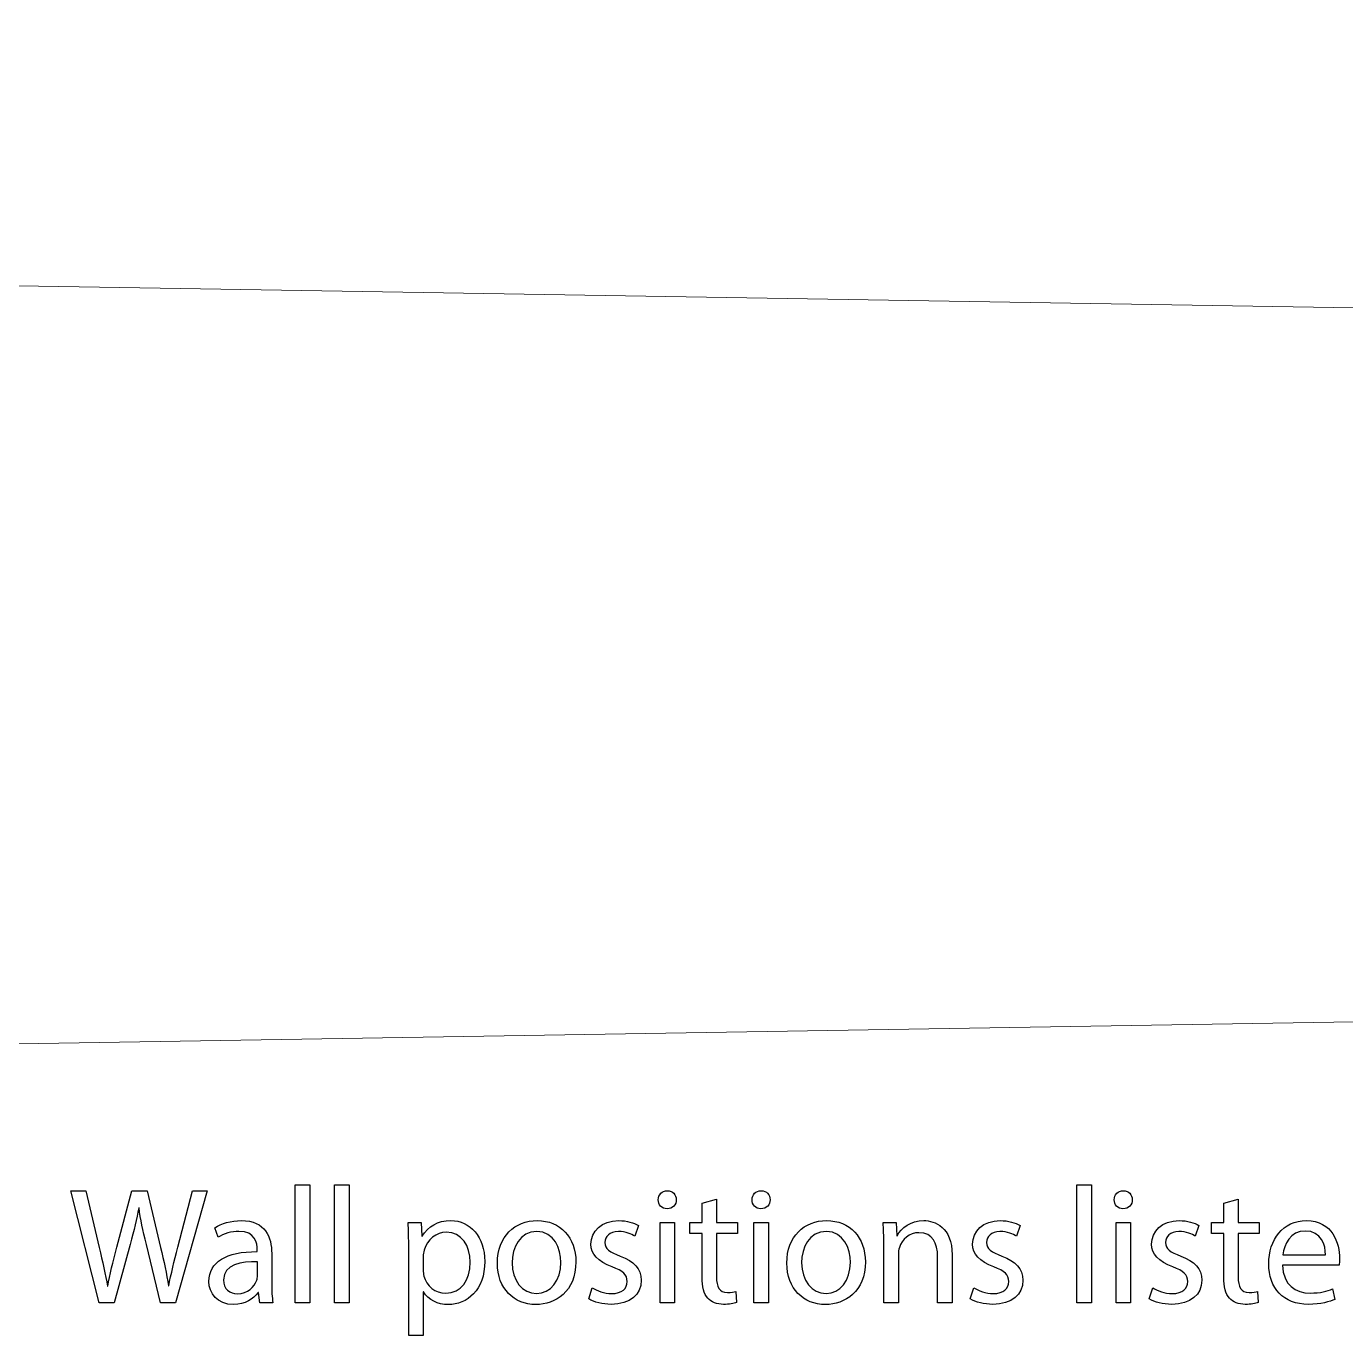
# Model space of a CAD drawing. Header units: centimetres. Extents: x -233 to -82, y 123 to 153.
# Drawn here: x -192.413 to -189.047, y 123.598 to 126.937 of the extents above; entities that cross this region are included whole.
import ezdxf

# ---------------------------------------------------------------- set-up
doc = ezdxf.new("R2010")
doc.units = ezdxf.units.CM
doc.header["$MEASUREMENT"] = 0
doc.layers.add('layer 1', color=7, linetype='Continuous')

msp = doc.modelspace()

# ---------------------------------------------------------------- linework, layer by layer
at = {"layer": 'layer 1', "color": 1, "lineweight": 9}
msp.add_open_spline([(-232.60443, 123.68148), (-232.60443, 123.68148), (-172.60328, 124.66781), (-172.60328, 124.66781), (-172.60328, 124.66781), (-172.60328, 124.66781), (-172.60328, 125.94843), (-172.60328, 125.94843), (-172.60328, 125.94843), (-172.60328, 125.94843), (-232.60443, 126.93688), (-232.60443, 126.93688)], degree=3, knots=[0, 0, 0, 0, 0.25, 0.25, 0.25, 0.25, 0.5, 0.5, 0.5, 0.5, 1, 1, 1, 1], dxfattribs=at)
at = {"layer": 'layer 1'}
for points, knots in [([(-191.72673, 123.68148), (-191.72673, 123.68148), (-191.68953, 123.68148), (-191.68953, 123.68148), (-191.68953, 123.68148), (-191.68953, 123.68148), (-191.68953, 123.98208), (-191.68953, 123.98208), (-191.68953, 123.98208), (-191.68953, 123.98208), (-191.72673, 123.98208), (-191.72673, 123.98208), (-191.72673, 123.98208), (-191.72673, 123.98208), (-191.72673, 123.68148), (-191.72673, 123.68148)], [0, 0, 0, 0, 0.2, 0.2, 0.2, 0.2, 0.4, 0.4, 0.4, 0.4, 0.6, 0.6, 0.6, 0.6, 1, 1, 1, 1]), ([(-191.62677, 123.68148), (-191.62677, 123.68148), (-191.58957, 123.68148), (-191.58957, 123.68148), (-191.58957, 123.68148), (-191.58957, 123.68148), (-191.58957, 123.98208), (-191.58957, 123.98208), (-191.58957, 123.98208), (-191.58957, 123.98208), (-191.62677, 123.98208), (-191.62677, 123.98208), (-191.62677, 123.98208), (-191.62677, 123.98208), (-191.62677, 123.68148), (-191.62677, 123.68148)], [0, 0, 0, 0, 0.2, 0.2, 0.2, 0.2, 0.4, 0.4, 0.4, 0.4, 0.6, 0.6, 0.6, 0.6, 1, 1, 1, 1]), ([(-189.73293, 123.68148), (-189.73293, 123.68148), (-189.69573, 123.68148), (-189.69573, 123.68148), (-189.69573, 123.68148), (-189.69573, 123.68148), (-189.69573, 123.98208), (-189.69573, 123.98208), (-189.69573, 123.98208), (-189.69573, 123.98208), (-189.73293, 123.98208), (-189.73293, 123.98208), (-189.73293, 123.98208), (-189.73293, 123.98208), (-189.73293, 123.68148), (-189.73293, 123.68148)], [0, 0, 0, 0, 0.2, 0.2, 0.2, 0.2, 0.4, 0.4, 0.4, 0.4, 0.6, 0.6, 0.6, 0.6, 1, 1, 1, 1]), ([(-192.18868, 123.68148), (-192.18868, 123.68148), (-192.148, 123.83004), (-192.148, 123.83004), (-192.148, 123.83004), (-192.13744, 123.86688), (-192.13108, 123.89484), (-192.12604, 123.92316), (-192.12604, 123.92316), (-192.12604, 123.92316), (-192.1252, 123.92316), (-192.1252, 123.92316), (-192.1252, 123.92316), (-192.12136, 123.89436), (-192.11536, 123.86652), (-192.10648, 123.83004), (-192.10648, 123.83004), (-192.10648, 123.83004), (-192.0706, 123.68148), (-192.0706, 123.68148), (-192.0706, 123.68148), (-192.0706, 123.68148), (-192.03208, 123.68148), (-192.03208, 123.68148), (-192.03208, 123.68148), (-192.03208, 123.68148), (-191.9512, 123.96684), (-191.9512, 123.96684), (-191.9512, 123.96684), (-191.9512, 123.96684), (-191.98888, 123.96684), (-191.98888, 123.96684), (-191.98888, 123.96684), (-191.98888, 123.96684), (-192.02656, 123.82284), (-192.02656, 123.82284), (-192.02656, 123.82284), (-192.03544, 123.78732), (-192.04348, 123.75552), (-192.04936, 123.7242), (-192.04936, 123.7242), (-192.04936, 123.7242), (-192.0502, 123.7242), (-192.0502, 123.7242), (-192.0502, 123.7242), (-192.0544, 123.75432), (-192.06208, 123.78816), (-192.07012, 123.822), (-192.07012, 123.822), (-192.07012, 123.822), (-192.1048, 123.96684), (-192.1048, 123.96684), (-192.1048, 123.96684), (-192.1048, 123.96684), (-192.14332, 123.96684), (-192.14332, 123.96684), (-192.14332, 123.96684), (-192.14332, 123.96684), (-192.18148, 123.82284), (-192.18148, 123.82284), (-192.18148, 123.82284), (-192.1912, 123.786), (-192.20008, 123.75216), (-192.20476, 123.72384), (-192.20476, 123.72384), (-192.20476, 123.72384), (-192.2056, 123.72384), (-192.2056, 123.72384), (-192.2056, 123.72384), (-192.21064, 123.75132), (-192.21832, 123.78684), (-192.22672, 123.82248), (-192.22672, 123.82248), (-192.22672, 123.82248), (-192.26068, 123.96684), (-192.26068, 123.96684), (-192.26068, 123.96684), (-192.26068, 123.96684), (-192.29956, 123.96684), (-192.29956, 123.96684), (-192.29956, 123.96684), (-192.29956, 123.96684), (-192.2272, 123.68148), (-192.2272, 123.68148), (-192.2272, 123.68148), (-192.2272, 123.68148), (-192.18868, 123.68148), (-192.18868, 123.68148)], [0, 0, 0, 0, 0.0434783, 0.0434783, 0.0434783, 0.0434783, 0.0869565, 0.0869565, 0.0869565, 0.0869565, 0.1304348, 0.1304348, 0.1304348, 0.1304348, 0.173913, 0.173913, 0.173913, 0.173913, 0.2173913, 0.2173913, 0.2173913, 0.2173913, 0.2608696, 0.2608696, 0.2608696, 0.2608696, 0.3043478, 0.3043478, 0.3043478, 0.3043478, 0.3478261, 0.3478261, 0.3478261, 0.3478261, 0.3913043, 0.3913043, 0.3913043, 0.3913043, 0.4347826, 0.4347826, 0.4347826, 0.4347826, 0.4782609, 0.4782609, 0.4782609, 0.4782609, 0.5217391, 0.5217391, 0.5217391, 0.5217391, 0.5652174, 0.5652174, 0.5652174, 0.5652174, 0.6086957, 0.6086957, 0.6086957, 0.6086957, 0.6521739, 0.6521739, 0.6521739, 0.6521739, 0.6956522, 0.6956522, 0.6956522, 0.6956522, 0.7391304, 0.7391304, 0.7391304, 0.7391304, 0.7826087, 0.7826087, 0.7826087, 0.7826087, 0.826087, 0.826087, 0.826087, 0.826087, 0.8695652, 0.8695652, 0.8695652, 0.8695652, 0.9130435, 0.9130435, 0.9130435, 0.9130435, 1, 1, 1, 1]), ([(-190.77753, 123.9672), (-190.79109, 123.9672), (-190.80081, 123.95712), (-190.80081, 123.94392), (-190.80081, 123.94392), (-190.80081, 123.9312), (-190.79157, 123.92112), (-190.77837, 123.92112), (-190.77837, 123.92112), (-190.76361, 123.92112), (-190.75425, 123.9312), (-190.75473, 123.94392), (-190.75473, 123.94392), (-190.75473, 123.95712), (-190.76361, 123.9672), (-190.77753, 123.9672)], [0, 0, 0, 0, 0.2, 0.2, 0.2, 0.2, 0.4, 0.4, 0.4, 0.4, 0.6, 0.6, 0.6, 0.6, 1, 1, 1, 1]), ([(-190.68861, 123.93552), (-190.68861, 123.93552), (-190.68861, 123.88632), (-190.68861, 123.88632), (-190.68861, 123.88632), (-190.68861, 123.88632), (-190.72029, 123.88632), (-190.72029, 123.88632), (-190.72029, 123.88632), (-190.72029, 123.88632), (-190.72029, 123.858), (-190.72029, 123.858), (-190.72029, 123.858), (-190.72029, 123.858), (-190.68861, 123.858), (-190.68861, 123.858), (-190.68861, 123.858), (-190.68861, 123.858), (-190.68861, 123.74628), (-190.68861, 123.74628), (-190.68861, 123.74628), (-190.68861, 123.72216), (-190.68477, 123.70392), (-190.67421, 123.69288), (-190.67421, 123.69288), (-190.66533, 123.6828), (-190.65129, 123.67728), (-190.63401, 123.67728), (-190.63401, 123.67728), (-190.61961, 123.67728), (-190.60821, 123.67932), (-190.60101, 123.68232), (-190.60101, 123.68232), (-190.60101, 123.68232), (-190.60269, 123.71028), (-190.60269, 123.71028), (-190.60269, 123.71028), (-190.60737, 123.70896), (-190.61457, 123.70776), (-190.62429, 123.70776), (-190.62429, 123.70776), (-190.64505, 123.70776), (-190.65225, 123.72216), (-190.65225, 123.74748), (-190.65225, 123.74748), (-190.65225, 123.74748), (-190.65225, 123.858), (-190.65225, 123.858), (-190.65225, 123.858), (-190.65225, 123.858), (-190.59885, 123.858), (-190.59885, 123.858), (-190.59885, 123.858), (-190.59885, 123.858), (-190.59885, 123.88632), (-190.59885, 123.88632), (-190.59885, 123.88632), (-190.59885, 123.88632), (-190.65225, 123.88632), (-190.65225, 123.88632), (-190.65225, 123.88632), (-190.65225, 123.88632), (-190.65225, 123.94524), (-190.65225, 123.94524), (-190.65225, 123.94524), (-190.65225, 123.94524), (-190.68861, 123.93552), (-190.68861, 123.93552)], [0, 0, 0, 0, 0.0555556, 0.0555556, 0.0555556, 0.0555556, 0.1111111, 0.1111111, 0.1111111, 0.1111111, 0.1666667, 0.1666667, 0.1666667, 0.1666667, 0.2222222, 0.2222222, 0.2222222, 0.2222222, 0.2777778, 0.2777778, 0.2777778, 0.2777778, 0.3333333, 0.3333333, 0.3333333, 0.3333333, 0.3888889, 0.3888889, 0.3888889, 0.3888889, 0.4444444, 0.4444444, 0.4444444, 0.4444444, 0.5, 0.5, 0.5, 0.5, 0.5555556, 0.5555556, 0.5555556, 0.5555556, 0.6111111, 0.6111111, 0.6111111, 0.6111111, 0.6666667, 0.6666667, 0.6666667, 0.6666667, 0.7222222, 0.7222222, 0.7222222, 0.7222222, 0.7777778, 0.7777778, 0.7777778, 0.7777778, 0.8333333, 0.8333333, 0.8333333, 0.8333333, 0.8888889, 0.8888889, 0.8888889, 0.8888889, 1, 1, 1, 1]), ([(-190.53825, 123.9672), (-190.55181, 123.9672), (-190.56153, 123.95712), (-190.56153, 123.94392), (-190.56153, 123.94392), (-190.56153, 123.9312), (-190.55229, 123.92112), (-190.53909, 123.92112), (-190.53909, 123.92112), (-190.52433, 123.92112), (-190.51497, 123.9312), (-190.51545, 123.94392), (-190.51545, 123.94392), (-190.51545, 123.95712), (-190.52433, 123.9672), (-190.53825, 123.9672)], [0, 0, 0, 0, 0.2, 0.2, 0.2, 0.2, 0.4, 0.4, 0.4, 0.4, 0.6, 0.6, 0.6, 0.6, 1, 1, 1, 1]), ([(-189.61437, 123.9672), (-189.62793, 123.9672), (-189.63765, 123.95712), (-189.63765, 123.94392), (-189.63765, 123.94392), (-189.63765, 123.9312), (-189.62841, 123.92112), (-189.61521, 123.92112), (-189.61521, 123.92112), (-189.60045, 123.92112), (-189.59109, 123.9312), (-189.59157, 123.94392), (-189.59157, 123.94392), (-189.59157, 123.95712), (-189.60045, 123.9672), (-189.61437, 123.9672)], [0, 0, 0, 0, 0.2, 0.2, 0.2, 0.2, 0.4, 0.4, 0.4, 0.4, 0.6, 0.6, 0.6, 0.6, 1, 1, 1, 1]), ([(-189.35781, 123.93552), (-189.35781, 123.93552), (-189.35781, 123.88632), (-189.35781, 123.88632), (-189.35781, 123.88632), (-189.35781, 123.88632), (-189.38949, 123.88632), (-189.38949, 123.88632), (-189.38949, 123.88632), (-189.38949, 123.88632), (-189.38949, 123.858), (-189.38949, 123.858), (-189.38949, 123.858), (-189.38949, 123.858), (-189.35781, 123.858), (-189.35781, 123.858), (-189.35781, 123.858), (-189.35781, 123.858), (-189.35781, 123.74628), (-189.35781, 123.74628), (-189.35781, 123.74628), (-189.35781, 123.72216), (-189.35397, 123.70392), (-189.34341, 123.69288), (-189.34341, 123.69288), (-189.33453, 123.6828), (-189.32049, 123.67728), (-189.30321, 123.67728), (-189.30321, 123.67728), (-189.28881, 123.67728), (-189.27741, 123.67932), (-189.27021, 123.68232), (-189.27021, 123.68232), (-189.27021, 123.68232), (-189.27189, 123.71028), (-189.27189, 123.71028), (-189.27189, 123.71028), (-189.27657, 123.70896), (-189.28377, 123.70776), (-189.29349, 123.70776), (-189.29349, 123.70776), (-189.31425, 123.70776), (-189.32145, 123.72216), (-189.32145, 123.74748), (-189.32145, 123.74748), (-189.32145, 123.74748), (-189.32145, 123.858), (-189.32145, 123.858), (-189.32145, 123.858), (-189.32145, 123.858), (-189.26805, 123.858), (-189.26805, 123.858), (-189.26805, 123.858), (-189.26805, 123.858), (-189.26805, 123.88632), (-189.26805, 123.88632), (-189.26805, 123.88632), (-189.26805, 123.88632), (-189.32145, 123.88632), (-189.32145, 123.88632), (-189.32145, 123.88632), (-189.32145, 123.88632), (-189.32145, 123.94524), (-189.32145, 123.94524), (-189.32145, 123.94524), (-189.32145, 123.94524), (-189.35781, 123.93552), (-189.35781, 123.93552)], [0, 0, 0, 0, 0.0555556, 0.0555556, 0.0555556, 0.0555556, 0.1111111, 0.1111111, 0.1111111, 0.1111111, 0.1666667, 0.1666667, 0.1666667, 0.1666667, 0.2222222, 0.2222222, 0.2222222, 0.2222222, 0.2777778, 0.2777778, 0.2777778, 0.2777778, 0.3333333, 0.3333333, 0.3333333, 0.3333333, 0.3888889, 0.3888889, 0.3888889, 0.3888889, 0.4444444, 0.4444444, 0.4444444, 0.4444444, 0.5, 0.5, 0.5, 0.5, 0.5555556, 0.5555556, 0.5555556, 0.5555556, 0.6111111, 0.6111111, 0.6111111, 0.6111111, 0.6666667, 0.6666667, 0.6666667, 0.6666667, 0.7222222, 0.7222222, 0.7222222, 0.7222222, 0.7777778, 0.7777778, 0.7777778, 0.7777778, 0.8333333, 0.8333333, 0.8333333, 0.8333333, 0.8888889, 0.8888889, 0.8888889, 0.8888889, 1, 1, 1, 1]), ([(-191.78349, 123.68148), (-191.78601, 123.6954), (-191.78685, 123.7128), (-191.78685, 123.73056), (-191.78685, 123.73056), (-191.78685, 123.73056), (-191.78685, 123.80724), (-191.78685, 123.80724), (-191.78685, 123.80724), (-191.78685, 123.84828), (-191.80209, 123.891), (-191.86473, 123.891), (-191.86473, 123.891), (-191.89053, 123.891), (-191.91513, 123.8838), (-191.93205, 123.87288), (-191.93205, 123.87288), (-191.93205, 123.87288), (-191.92353, 123.84828), (-191.92353, 123.84828), (-191.92353, 123.84828), (-191.90925, 123.85764), (-191.88933, 123.86352), (-191.87025, 123.86352), (-191.87025, 123.86352), (-191.82837, 123.86352), (-191.82369, 123.83304), (-191.82369, 123.81612), (-191.82369, 123.81612), (-191.82369, 123.81612), (-191.82369, 123.81192), (-191.82369, 123.81192), (-191.82369, 123.81192), (-191.90289, 123.81228), (-191.94693, 123.78516), (-191.94693, 123.73572), (-191.94693, 123.73572), (-191.94693, 123.70608), (-191.92569, 123.6768), (-191.88417, 123.6768), (-191.88417, 123.6768), (-191.85501, 123.6768), (-191.83305, 123.6912), (-191.82153, 123.70728), (-191.82153, 123.70728), (-191.82153, 123.70728), (-191.82033, 123.70728), (-191.82033, 123.70728), (-191.82033, 123.70728), (-191.82033, 123.70728), (-191.81733, 123.68148), (-191.81733, 123.68148), (-191.81733, 123.68148), (-191.81733, 123.68148), (-191.78349, 123.68148), (-191.78349, 123.68148)], [0, 0, 0, 0, 0.0666667, 0.0666667, 0.0666667, 0.0666667, 0.1333333, 0.1333333, 0.1333333, 0.1333333, 0.2, 0.2, 0.2, 0.2, 0.2666667, 0.2666667, 0.2666667, 0.2666667, 0.3333333, 0.3333333, 0.3333333, 0.3333333, 0.4, 0.4, 0.4, 0.4, 0.4666667, 0.4666667, 0.4666667, 0.4666667, 0.5333333, 0.5333333, 0.5333333, 0.5333333, 0.6, 0.6, 0.6, 0.6, 0.6666667, 0.6666667, 0.6666667, 0.6666667, 0.7333333, 0.7333333, 0.7333333, 0.7333333, 0.8, 0.8, 0.8, 0.8, 0.8666667, 0.8666667, 0.8666667, 0.8666667, 1, 1, 1, 1]), ([(-191.43705, 123.5976), (-191.43705, 123.5976), (-191.40033, 123.5976), (-191.40033, 123.5976), (-191.40033, 123.5976), (-191.40033, 123.5976), (-191.40033, 123.70896), (-191.40033, 123.70896), (-191.40033, 123.70896), (-191.40033, 123.70896), (-191.39937, 123.70896), (-191.39937, 123.70896), (-191.39937, 123.70896), (-191.38713, 123.68868), (-191.36349, 123.6768), (-191.33637, 123.6768), (-191.33637, 123.6768), (-191.28813, 123.6768), (-191.24325, 123.71328), (-191.24325, 123.78684), (-191.24325, 123.78684), (-191.24325, 123.84912), (-191.28045, 123.891), (-191.33001, 123.891), (-191.33001, 123.891), (-191.36349, 123.891), (-191.38761, 123.87624), (-191.40285, 123.85128), (-191.40285, 123.85128), (-191.40285, 123.85128), (-191.40369, 123.85128), (-191.40369, 123.85128), (-191.40369, 123.85128), (-191.40369, 123.85128), (-191.40537, 123.88632), (-191.40537, 123.88632), (-191.40537, 123.88632), (-191.40537, 123.88632), (-191.43885, 123.88632), (-191.43885, 123.88632), (-191.43885, 123.88632), (-191.43801, 123.86688), (-191.43705, 123.84576), (-191.43705, 123.81948), (-191.43705, 123.81948), (-191.43705, 123.81948), (-191.43705, 123.5976), (-191.43705, 123.5976)], [0, 0, 0, 0, 0.0769231, 0.0769231, 0.0769231, 0.0769231, 0.1538462, 0.1538462, 0.1538462, 0.1538462, 0.2307692, 0.2307692, 0.2307692, 0.2307692, 0.3076923, 0.3076923, 0.3076923, 0.3076923, 0.3846154, 0.3846154, 0.3846154, 0.3846154, 0.4615385, 0.4615385, 0.4615385, 0.4615385, 0.5384615, 0.5384615, 0.5384615, 0.5384615, 0.6153846, 0.6153846, 0.6153846, 0.6153846, 0.6923077, 0.6923077, 0.6923077, 0.6923077, 0.7692308, 0.7692308, 0.7692308, 0.7692308, 0.8461538, 0.8461538, 0.8461538, 0.8461538, 1, 1, 1, 1]), ([(-191.10945, 123.891), (-191.16621, 123.891), (-191.21109, 123.8508), (-191.21109, 123.78228), (-191.21109, 123.78228), (-191.21109, 123.71748), (-191.16837, 123.6768), (-191.11281, 123.6768), (-191.11281, 123.6768), (-191.06337, 123.6768), (-191.01081, 123.7098), (-191.01081, 123.78564), (-191.01081, 123.78564), (-191.01081, 123.84828), (-191.05065, 123.891), (-191.10945, 123.891)], [0, 0, 0, 0, 0.2, 0.2, 0.2, 0.2, 0.4, 0.4, 0.4, 0.4, 0.6, 0.6, 0.6, 0.6, 1, 1, 1, 1]), ([(-190.97817, 123.6912), (-190.96377, 123.6828), (-190.94313, 123.67728), (-190.92069, 123.67728), (-190.92069, 123.67728), (-190.87197, 123.67728), (-190.84401, 123.7026), (-190.84401, 123.7386), (-190.84401, 123.7386), (-190.84401, 123.76908), (-190.86225, 123.78684), (-190.89777, 123.8004), (-190.89777, 123.8004), (-190.92441, 123.8106), (-190.93677, 123.81816), (-190.93677, 123.8352), (-190.93677, 123.8352), (-190.93677, 123.85044), (-190.92441, 123.86304), (-190.90245, 123.86304), (-190.90245, 123.86304), (-190.88337, 123.86304), (-190.86861, 123.85632), (-190.86057, 123.85128), (-190.86057, 123.85128), (-190.86057, 123.85128), (-190.85121, 123.87828), (-190.85121, 123.87828), (-190.85121, 123.87828), (-190.86261, 123.88512), (-190.88085, 123.891), (-190.90161, 123.891), (-190.90161, 123.891), (-190.94565, 123.891), (-190.97229, 123.86388), (-190.97229, 123.83088), (-190.97229, 123.83088), (-190.97229, 123.8064), (-190.95489, 123.786), (-190.91805, 123.77292), (-190.91805, 123.77292), (-190.89057, 123.76272), (-190.88001, 123.753), (-190.88001, 123.73524), (-190.88001, 123.73524), (-190.88001, 123.71832), (-190.89273, 123.70476), (-190.91985, 123.70476), (-190.91985, 123.70476), (-190.93845, 123.70476), (-190.95789, 123.71244), (-190.96893, 123.71964), (-190.96893, 123.71964), (-190.96893, 123.71964), (-190.97817, 123.6912), (-190.97817, 123.6912)], [0, 0, 0, 0, 0.0666667, 0.0666667, 0.0666667, 0.0666667, 0.1333333, 0.1333333, 0.1333333, 0.1333333, 0.2, 0.2, 0.2, 0.2, 0.2666667, 0.2666667, 0.2666667, 0.2666667, 0.3333333, 0.3333333, 0.3333333, 0.3333333, 0.4, 0.4, 0.4, 0.4, 0.4666667, 0.4666667, 0.4666667, 0.4666667, 0.5333333, 0.5333333, 0.5333333, 0.5333333, 0.6, 0.6, 0.6, 0.6, 0.6666667, 0.6666667, 0.6666667, 0.6666667, 0.7333333, 0.7333333, 0.7333333, 0.7333333, 0.8, 0.8, 0.8, 0.8, 0.8666667, 0.8666667, 0.8666667, 0.8666667, 1, 1, 1, 1]), ([(-190.75893, 123.68148), (-190.75893, 123.68148), (-190.75893, 123.88632), (-190.75893, 123.88632), (-190.75893, 123.88632), (-190.75893, 123.88632), (-190.79613, 123.88632), (-190.79613, 123.88632), (-190.79613, 123.88632), (-190.79613, 123.88632), (-190.79613, 123.68148), (-190.79613, 123.68148), (-190.79613, 123.68148), (-190.79613, 123.68148), (-190.75893, 123.68148), (-190.75893, 123.68148)], [0, 0, 0, 0, 0.2, 0.2, 0.2, 0.2, 0.4, 0.4, 0.4, 0.4, 0.6, 0.6, 0.6, 0.6, 1, 1, 1, 1]), ([(-190.51965, 123.68148), (-190.51965, 123.68148), (-190.51965, 123.88632), (-190.51965, 123.88632), (-190.51965, 123.88632), (-190.51965, 123.88632), (-190.55685, 123.88632), (-190.55685, 123.88632), (-190.55685, 123.88632), (-190.55685, 123.88632), (-190.55685, 123.68148), (-190.55685, 123.68148), (-190.55685, 123.68148), (-190.55685, 123.68148), (-190.51965, 123.68148), (-190.51965, 123.68148)], [0, 0, 0, 0, 0.2, 0.2, 0.2, 0.2, 0.4, 0.4, 0.4, 0.4, 0.6, 0.6, 0.6, 0.6, 1, 1, 1, 1]), ([(-190.37097, 123.891), (-190.42773, 123.891), (-190.47261, 123.8508), (-190.47261, 123.78228), (-190.47261, 123.78228), (-190.47261, 123.71748), (-190.42989, 123.6768), (-190.37433, 123.6768), (-190.37433, 123.6768), (-190.32489, 123.6768), (-190.27233, 123.7098), (-190.27233, 123.78564), (-190.27233, 123.78564), (-190.27233, 123.84828), (-190.31217, 123.891), (-190.37097, 123.891)], [0, 0, 0, 0, 0.2, 0.2, 0.2, 0.2, 0.4, 0.4, 0.4, 0.4, 0.6, 0.6, 0.6, 0.6, 1, 1, 1, 1]), ([(-190.22529, 123.68148), (-190.22529, 123.68148), (-190.18809, 123.68148), (-190.18809, 123.68148), (-190.18809, 123.68148), (-190.18809, 123.68148), (-190.18809, 123.80472), (-190.18809, 123.80472), (-190.18809, 123.80472), (-190.18809, 123.81108), (-190.18725, 123.81732), (-190.18557, 123.822), (-190.18557, 123.822), (-190.17921, 123.84276), (-190.16013, 123.86016), (-190.13565, 123.86016), (-190.13565, 123.86016), (-190.10049, 123.86016), (-190.08813, 123.83256), (-190.08813, 123.79956), (-190.08813, 123.79956), (-190.08813, 123.79956), (-190.08813, 123.68148), (-190.08813, 123.68148), (-190.08813, 123.68148), (-190.08813, 123.68148), (-190.05093, 123.68148), (-190.05093, 123.68148), (-190.05093, 123.68148), (-190.05093, 123.68148), (-190.05093, 123.80388), (-190.05093, 123.80388), (-190.05093, 123.80388), (-190.05093, 123.87408), (-190.09497, 123.891), (-190.12329, 123.891), (-190.12329, 123.891), (-190.15713, 123.891), (-190.18089, 123.87204), (-190.19109, 123.85248), (-190.19109, 123.85248), (-190.19109, 123.85248), (-190.19193, 123.85248), (-190.19193, 123.85248), (-190.19193, 123.85248), (-190.19193, 123.85248), (-190.19397, 123.88632), (-190.19397, 123.88632), (-190.19397, 123.88632), (-190.19397, 123.88632), (-190.22709, 123.88632), (-190.22709, 123.88632), (-190.22709, 123.88632), (-190.22577, 123.8694), (-190.22529, 123.85212), (-190.22529, 123.83088), (-190.22529, 123.83088), (-190.22529, 123.83088), (-190.22529, 123.68148), (-190.22529, 123.68148)], [0, 0, 0, 0, 0.0625, 0.0625, 0.0625, 0.0625, 0.125, 0.125, 0.125, 0.125, 0.1875, 0.1875, 0.1875, 0.1875, 0.25, 0.25, 0.25, 0.25, 0.3125, 0.3125, 0.3125, 0.3125, 0.375, 0.375, 0.375, 0.375, 0.4375, 0.4375, 0.4375, 0.4375, 0.5, 0.5, 0.5, 0.5, 0.5625, 0.5625, 0.5625, 0.5625, 0.625, 0.625, 0.625, 0.625, 0.6875, 0.6875, 0.6875, 0.6875, 0.75, 0.75, 0.75, 0.75, 0.8125, 0.8125, 0.8125, 0.8125, 0.875, 0.875, 0.875, 0.875, 1, 1, 1, 1]), ([(-190.00473, 123.6912), (-189.99033, 123.6828), (-189.96969, 123.67728), (-189.94725, 123.67728), (-189.94725, 123.67728), (-189.89853, 123.67728), (-189.87057, 123.7026), (-189.87057, 123.7386), (-189.87057, 123.7386), (-189.87057, 123.76908), (-189.88881, 123.78684), (-189.92433, 123.8004), (-189.92433, 123.8004), (-189.95097, 123.8106), (-189.96333, 123.81816), (-189.96333, 123.8352), (-189.96333, 123.8352), (-189.96333, 123.85044), (-189.95097, 123.86304), (-189.92901, 123.86304), (-189.92901, 123.86304), (-189.90993, 123.86304), (-189.89517, 123.85632), (-189.88713, 123.85128), (-189.88713, 123.85128), (-189.88713, 123.85128), (-189.87777, 123.87828), (-189.87777, 123.87828), (-189.87777, 123.87828), (-189.88917, 123.88512), (-189.90741, 123.891), (-189.92817, 123.891), (-189.92817, 123.891), (-189.97221, 123.891), (-189.99885, 123.86388), (-189.99885, 123.83088), (-189.99885, 123.83088), (-189.99885, 123.8064), (-189.98145, 123.786), (-189.94461, 123.77292), (-189.94461, 123.77292), (-189.91713, 123.76272), (-189.90657, 123.753), (-189.90657, 123.73524), (-189.90657, 123.73524), (-189.90657, 123.71832), (-189.91929, 123.70476), (-189.94641, 123.70476), (-189.94641, 123.70476), (-189.96501, 123.70476), (-189.98445, 123.71244), (-189.99549, 123.71964), (-189.99549, 123.71964), (-189.99549, 123.71964), (-190.00473, 123.6912), (-190.00473, 123.6912)], [0, 0, 0, 0, 0.0666667, 0.0666667, 0.0666667, 0.0666667, 0.1333333, 0.1333333, 0.1333333, 0.1333333, 0.2, 0.2, 0.2, 0.2, 0.2666667, 0.2666667, 0.2666667, 0.2666667, 0.3333333, 0.3333333, 0.3333333, 0.3333333, 0.4, 0.4, 0.4, 0.4, 0.4666667, 0.4666667, 0.4666667, 0.4666667, 0.5333333, 0.5333333, 0.5333333, 0.5333333, 0.6, 0.6, 0.6, 0.6, 0.6666667, 0.6666667, 0.6666667, 0.6666667, 0.7333333, 0.7333333, 0.7333333, 0.7333333, 0.8, 0.8, 0.8, 0.8, 0.8666667, 0.8666667, 0.8666667, 0.8666667, 1, 1, 1, 1]), ([(-189.59577, 123.68148), (-189.59577, 123.68148), (-189.59577, 123.88632), (-189.59577, 123.88632), (-189.59577, 123.88632), (-189.59577, 123.88632), (-189.63297, 123.88632), (-189.63297, 123.88632), (-189.63297, 123.88632), (-189.63297, 123.88632), (-189.63297, 123.68148), (-189.63297, 123.68148), (-189.63297, 123.68148), (-189.63297, 123.68148), (-189.59577, 123.68148), (-189.59577, 123.68148)], [0, 0, 0, 0, 0.2, 0.2, 0.2, 0.2, 0.4, 0.4, 0.4, 0.4, 0.6, 0.6, 0.6, 0.6, 1, 1, 1, 1]), ([(-189.54825, 123.6912), (-189.53385, 123.6828), (-189.51321, 123.67728), (-189.49077, 123.67728), (-189.49077, 123.67728), (-189.44205, 123.67728), (-189.41409, 123.7026), (-189.41409, 123.7386), (-189.41409, 123.7386), (-189.41409, 123.76908), (-189.43233, 123.78684), (-189.46785, 123.8004), (-189.46785, 123.8004), (-189.49449, 123.8106), (-189.50685, 123.81816), (-189.50685, 123.8352), (-189.50685, 123.8352), (-189.50685, 123.85044), (-189.49449, 123.86304), (-189.47253, 123.86304), (-189.47253, 123.86304), (-189.45345, 123.86304), (-189.43869, 123.85632), (-189.43065, 123.85128), (-189.43065, 123.85128), (-189.43065, 123.85128), (-189.42129, 123.87828), (-189.42129, 123.87828), (-189.42129, 123.87828), (-189.43269, 123.88512), (-189.45093, 123.891), (-189.47169, 123.891), (-189.47169, 123.891), (-189.51573, 123.891), (-189.54237, 123.86388), (-189.54237, 123.83088), (-189.54237, 123.83088), (-189.54237, 123.8064), (-189.52497, 123.786), (-189.48813, 123.77292), (-189.48813, 123.77292), (-189.46065, 123.76272), (-189.45009, 123.753), (-189.45009, 123.73524), (-189.45009, 123.73524), (-189.45009, 123.71832), (-189.46281, 123.70476), (-189.48993, 123.70476), (-189.48993, 123.70476), (-189.50853, 123.70476), (-189.52797, 123.71244), (-189.53901, 123.71964), (-189.53901, 123.71964), (-189.53901, 123.71964), (-189.54825, 123.6912), (-189.54825, 123.6912)], [0, 0, 0, 0, 0.0666667, 0.0666667, 0.0666667, 0.0666667, 0.1333333, 0.1333333, 0.1333333, 0.1333333, 0.2, 0.2, 0.2, 0.2, 0.2666667, 0.2666667, 0.2666667, 0.2666667, 0.3333333, 0.3333333, 0.3333333, 0.3333333, 0.4, 0.4, 0.4, 0.4, 0.4666667, 0.4666667, 0.4666667, 0.4666667, 0.5333333, 0.5333333, 0.5333333, 0.5333333, 0.6, 0.6, 0.6, 0.6, 0.6666667, 0.6666667, 0.6666667, 0.6666667, 0.7333333, 0.7333333, 0.7333333, 0.7333333, 0.8, 0.8, 0.8, 0.8, 0.8666667, 0.8666667, 0.8666667, 0.8666667, 1, 1, 1, 1]), ([(-189.06395, 123.77712), (-189.06359, 123.78096), (-189.06275, 123.78684), (-189.06275, 123.79452), (-189.06275, 123.79452), (-189.06275, 123.8322), (-189.08051, 123.891), (-189.14735, 123.891), (-189.14735, 123.891), (-189.20711, 123.891), (-189.24347, 123.8424), (-189.24347, 123.7806), (-189.24347, 123.7806), (-189.24347, 123.71868), (-189.20579, 123.67728), (-189.14267, 123.67728), (-189.14267, 123.67728), (-189.11015, 123.67728), (-189.08771, 123.684), (-189.07451, 123.69), (-189.07451, 123.69), (-189.07451, 123.69), (-189.08087, 123.71664), (-189.08087, 123.71664), (-189.08087, 123.71664), (-189.09491, 123.71064), (-189.11099, 123.70608), (-189.13763, 123.70608), (-189.13763, 123.70608), (-189.17483, 123.70608), (-189.20711, 123.72672), (-189.20795, 123.77712), (-189.20795, 123.77712), (-189.20795, 123.77712), (-189.06395, 123.77712), (-189.06395, 123.77712)], [0, 0, 0, 0, 0.1, 0.1, 0.1, 0.1, 0.2, 0.2, 0.2, 0.2, 0.3, 0.3, 0.3, 0.3, 0.4, 0.4, 0.4, 0.4, 0.5, 0.5, 0.5, 0.5, 0.6, 0.6, 0.6, 0.6, 0.7, 0.7, 0.7, 0.7, 0.8, 0.8, 0.8, 0.8, 1, 1, 1, 1]), ([(-191.40033, 123.80004), (-191.40033, 123.80508), (-191.39901, 123.8106), (-191.39769, 123.81528), (-191.39769, 123.81528), (-191.39049, 123.84324), (-191.36685, 123.86136), (-191.34141, 123.86136), (-191.34141, 123.86136), (-191.30205, 123.86136), (-191.28045, 123.82632), (-191.28045, 123.78516), (-191.28045, 123.78516), (-191.28045, 123.73824), (-191.30337, 123.70608), (-191.34273, 123.70608), (-191.34273, 123.70608), (-191.36937, 123.70608), (-191.39181, 123.72384), (-191.39853, 123.74964), (-191.39853, 123.74964), (-191.39937, 123.75432), (-191.40033, 123.75936), (-191.40033, 123.76488), (-191.40033, 123.76488), (-191.40033, 123.76488), (-191.40033, 123.80004), (-191.40033, 123.80004)], [0, 0, 0, 0, 0.125, 0.125, 0.125, 0.125, 0.25, 0.25, 0.25, 0.25, 0.375, 0.375, 0.375, 0.375, 0.5, 0.5, 0.5, 0.5, 0.625, 0.625, 0.625, 0.625, 0.75, 0.75, 0.75, 0.75, 1, 1, 1, 1]), ([(-191.11029, 123.86304), (-191.06625, 123.86304), (-191.04897, 123.81912), (-191.04897, 123.78432), (-191.04897, 123.78432), (-191.04897, 123.73824), (-191.07561, 123.70476), (-191.11113, 123.70476), (-191.11113, 123.70476), (-191.14761, 123.70476), (-191.17341, 123.7386), (-191.17341, 123.78348), (-191.17341, 123.78348), (-191.17341, 123.82248), (-191.15433, 123.86304), (-191.11029, 123.86304)], [0, 0, 0, 0, 0.2, 0.2, 0.2, 0.2, 0.4, 0.4, 0.4, 0.4, 0.6, 0.6, 0.6, 0.6, 1, 1, 1, 1]), ([(-190.37181, 123.86304), (-190.32777, 123.86304), (-190.31049, 123.81912), (-190.31049, 123.78432), (-190.31049, 123.78432), (-190.31049, 123.73824), (-190.33713, 123.70476), (-190.37265, 123.70476), (-190.37265, 123.70476), (-190.40913, 123.70476), (-190.43493, 123.7386), (-190.43493, 123.78348), (-190.43493, 123.78348), (-190.43493, 123.82248), (-190.41585, 123.86304), (-190.37181, 123.86304)], [0, 0, 0, 0, 0.2, 0.2, 0.2, 0.2, 0.4, 0.4, 0.4, 0.4, 0.6, 0.6, 0.6, 0.6, 1, 1, 1, 1]), ([(-189.20747, 123.80388), (-189.20447, 123.82968), (-189.18803, 123.86436), (-189.15035, 123.86436), (-189.15035, 123.86436), (-189.10847, 123.86436), (-189.09827, 123.82752), (-189.09863, 123.80388), (-189.09863, 123.80388), (-189.09863, 123.80388), (-189.20747, 123.80388), (-189.20747, 123.80388)], [0, 0, 0, 0, 0.25, 0.25, 0.25, 0.25, 0.5, 0.5, 0.5, 0.5, 1, 1, 1, 1]), ([(-191.82285, 123.75048), (-191.82285, 123.74664), (-191.82369, 123.74244), (-191.82501, 123.7386), (-191.82501, 123.7386), (-191.83089, 123.72132), (-191.84781, 123.7044), (-191.87445, 123.7044), (-191.87445, 123.7044), (-191.89353, 123.7044), (-191.90961, 123.7158), (-191.90961, 123.73992), (-191.90961, 123.73992), (-191.90961, 123.77964), (-191.86353, 123.78684), (-191.82285, 123.786), (-191.82285, 123.786), (-191.82285, 123.786), (-191.82285, 123.75048), (-191.82285, 123.75048)], [0, 0, 0, 0, 0.1666667, 0.1666667, 0.1666667, 0.1666667, 0.3333333, 0.3333333, 0.3333333, 0.3333333, 0.5, 0.5, 0.5, 0.5, 0.6666667, 0.6666667, 0.6666667, 0.6666667, 1, 1, 1, 1])]:
    msp.add_open_spline(points, degree=3, knots=knots, dxfattribs=at)

doc.saveas('drawing.dxf')
